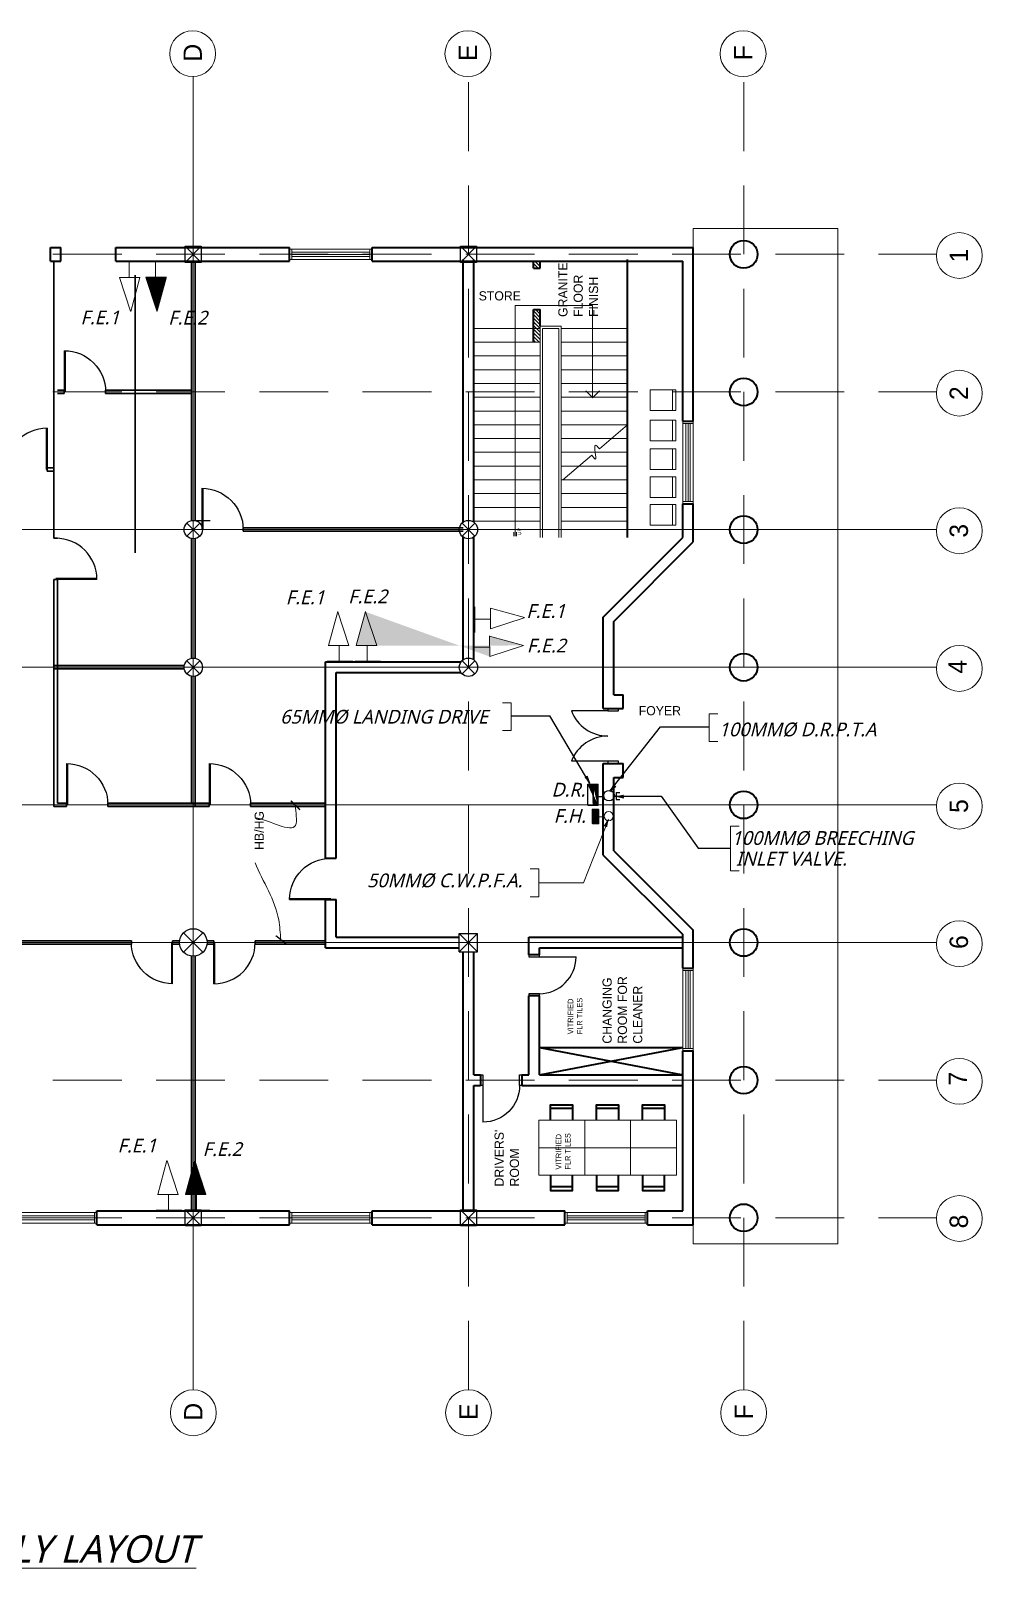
# Model space of a CAD drawing. Header units: millimetres. Extents: x -599088 to 175795, y -639251 to 31.
# Drawn here: x -276622 to -255877, y -79138 to -45626 of the extents above; entities that cross this region are included whole.
import ezdxf
from ezdxf.enums import TextEntityAlignment as Align

# ---------------------------------------------------------------- set-up
doc = ezdxf.new("R2010")
doc.units = ezdxf.units.MM
doc.header["$LTSCALE"] = 2
doc.header["$MEASUREMENT"] = 0
doc.linetypes.add('DASHED', pattern=[0.75, 0.5, -0.25])
doc.linetypes.add('DASHED2', pattern=[0.375, 0.25, -0.125])
doc.layers.get('0').update_dxf_attribs({"lineweight": 5})
for name, color, linetype, lineweight in [('Dim_int', 8, 'Continuous', 5), ('GRID', 8, 'Continuous', 5), ('gridlines', 8, 'DASHED2', 5), ('Handrails', 8, 'Continuous', 5), ('Hatch', 8, 'Continuous', 5), ('LAYER1', 8, 'Continuous', 5), ('Layer2', 8, 'Continuous', 25), ('Layer5', 8, 'Continuous', 25), ("Supervisor's seat", 7, 'Continuous', 25), ('text', 8, 'Continuous', 5), ('TEXT3', 8, 'Continuous', 5), ('WALLS', 8, 'Continuous', 35), ('WIN-DOOR', 8, 'Continuous', 13), ('win_doors', 8, 'Continuous', 13), ('WINDOWS_DOORS', 8, 'Continuous', 5)]:
    doc.layers.add(name, color=color, linetype=linetype, lineweight=lineweight)
doc.layers.add('DOOR-WINDOW', color=8, linetype='Continuous')
doc.layers.add('DOORS', color=8, linetype='Continuous')
doc.layers.get('DOOR-WINDOW').off()
doc.styles.add('LUCY', font='')
doc.styles.add('STYLUS', font='stylu.ttf')
doc.styles.get('LUCY').set_extended_font_data('Lucida Sans', italic=True)
doc.dimstyles.new('DIM100S', dxfattribs={"dimscale": 0, "dimtxt": 200, "dimasz": 200, "dimexe": 100, "dimexo": 200, "dimgap": 100, "dimtad": 1, "dimdec": 0, "dimdsep": 46, "dimlunit": 6, "dimtxsty": 'STYLUS', "dimblk1": 'ARCHTICK', "dimblk2": 'ARCHTICK', "dimsah": 1, "dimcen": 100, "dimclrd": 256, "dimclre": 256, "dimclrt": 10, "dimadec": 0, "dimazin": 0, "dimtfac": 1, "dimtdec": 0, "dimtmove": 2, "dimatfit": 3, "dimldrblk": 'ARCHTICK', "dimfxl": 0, "dimtolj": 1, "dimtzin": 0, "dimarcsym": 0})
pattern_1 = [(45, (0, 0), (-0.08838834765, 0.08838834765), [])]

# ---------------------------------------------------------------- blocks, each defined once
blk = doc.blocks.new('Grid no')
at = {"layer": 'GRID'}
blk.add_circle((0, 500), 500, dxfattribs=at)
blk.add_attdef('GRNO', text='', height=400, dxfattribs=at).set_placement((0, 500), align=Align.MIDDLE_CENTER)
blk = doc.blocks.new('600 DIAM COLUMN')
at = {"layer": 'LAYER1'}
for p, q in [((86296, -121048), (85872, -121472)), ((86296, -121472), (85872, -121048))]:
    blk.add_line(p, q, dxfattribs=at)
at = {"layer": 'Layer2'}
blk.add_circle((86084, -121260), 300, dxfattribs=at)
blk = doc.blocks.new('W1800')
at = {"layer": 'WIN-DOOR'}
for points in [[(0, 0), (230, 0), (230, -50), (0, -50)], [(0, -1800), (230, -1800), (230, -1750), (0, -1750)]]:
    blk.add_lwpolyline(points, close=True, dxfattribs=at)
at = {"layer": 'WINDOWS_DOORS'}
for p, q in [((0, -1800), (0, 0)), ((0, 0), (230, 0)), ((230, 0), (230, -1800)), ((69, -1750), (69, -50)), ((114, -50), (114, -1750)), ((161, -1750), (161, -50)), ((230, -1800), (0, -1800))]:
    blk.add_line(p, q, dxfattribs=at)
blk = doc.blocks.new('1200 DOOR')
at = {"layer": 'Layer2'}
for p, q in [((50, 115), (50, 910)), ((1150, 115), (1150, 910))]:
    blk.add_line(p, q, dxfattribs=at)
for points in [[(0, -115), (50, -115), (50, 115), (0, 115)], [(1150, -115), (1200, -115), (1200, 115), (1150, 115)]]:
    blk.add_lwpolyline(points, close=True, dxfattribs=at)
for centre, start, end in [((-250, 115), 0, 69.3327), ((1450, 115), 110.6673, 180)]:
    blk.add_arc(centre, 850, start, end, dxfattribs=at)
blk = doc.blocks.new('d900l')
at = {"linetype": 'ByBlock'}
blk.add_line((50, 230), (50, 1030), dxfattribs=at)
for points in [[(0, 0), (50, 0), (50, 230), (0, 230)], [(850, 0), (900, 0), (900, 230), (850, 230)]]:
    blk.add_lwpolyline(points, close=True, dxfattribs=at)
blk.add_arc((50, 230), 800, 0, 90, dxfattribs=at)
blk = doc.blocks.new('900 DOOR 2')
at = {"layer": 'Layer5'}
for p, q in [((900, 20), (0, 20)), ((900, 0), (0, 0))]:
    blk.add_line(p, q, dxfattribs=at)
blk.add_arc((0, 0), 900, 0, 90, dxfattribs=at)
blk = doc.blocks.new('chair600')
for p, q in [((0, 750), (0, 650)), ((0, 650), (600, 650))]:
    blk.add_line(p, q)
blk.add_lwpolyline([(0, 0), (600, 0), (600, 750), (0, 750)], close=True)
blk = doc.blocks.new('_ArchTick')
at = {"color": 0, "const_width": 0.15}
blk.add_lwpolyline([(-0.5, -0.5), (0.5, 0.5)], dxfattribs=at)

msp = doc.modelspace()

# ---------------------------------------------------------------- hatches: boundary and pattern name
at = {"layer": 'Hatch'}
h = msp.add_hatch(dxfattribs=at)
h.set_pattern_fill('ANSI31', color=256, scale=450, angle=90, style=0)
h.set_pattern_definition([(135, (-407910, -116630), (-39.774756, -39.774756), [])])
h.paths.add_polyline_path([(-265663, -52414), (-265513, -52414), (-265513, -52114), (-265663, -52114)])
h.paths.add_polyline_path([(-265663, -52114), (-265513, -52114), (-265513, -52064), (-265513, -51699), (-265663, -51699)])
h.paths.add_polyline_path([(-265663, -50649), (-265663, -50799), (-265513, -50799), (-265513, -50649)])
at = {"layer": 'TEXT3'}
h = msp.add_hatch(dxfattribs=at)
h.set_pattern_fill('ANSI31', color=4, style=0)
h.set_pattern_definition(pattern_1)
edge = h.paths.add_edge_path()
edge.add_line((-273870, -51741), (-273667, -51000))
edge.add_line((-273664, -51000), (-274112, -51000))
edge.add_line((-273871, -51734), (-274111, -51000))
h = msp.add_hatch(dxfattribs=at)
h.set_pattern_fill('ANSI31', color=4, style=0)
h.set_pattern_definition(pattern_1)
edge = h.paths.add_edge_path()
edge.add_line((-269320, -58292), (-269079, -59026))
edge.add_line((-269321, -58285), (-269524, -59027))
edge.add_line((-269527, -59027), (-269078, -59026))
edge.add_line((-265882, -59025), (-266616, -59265))
edge.add_line((-265876, -59024), (-266617, -58821))
edge.add_line((-266617, -58818), (-266616, -59266))
at = {"layer": 'TEXT3', "lineweight": 25}
h = msp.add_hatch(dxfattribs=at)
h.set_pattern_fill('ANSI31', color=4, style=0)
h.set_pattern_definition(pattern_1)
edge = h.paths.add_edge_path()
edge.add_line((-264479, -62046), (-264253, -62046))
edge.add_line((-264253, -62507), (-264253, -62046))
edge.add_line((-264361, -62046), (-264361, -62507))
edge.add_line((-264479, -62507), (-264253, -62507))
at = {"layer": 'TEXT3'}
h = msp.add_hatch(dxfattribs=at)
h.set_pattern_fill('ANSI31', color=4, style=0)
h.set_pattern_definition([(45, (26969.7999, -4883.60802), (-0.08838834765, 0.08838834765), [])])
edge = h.paths.add_edge_path()
edge.add_line((-264382, -62913), (-264382, -62595))
edge.add_line((-264234, -62595), (-264382, -62595))
edge.add_line((-264234, -62913), (-264234, -62595))
edge.add_line((-264234, -62911), (-264382, -62911))
h = msp.add_hatch(dxfattribs=at)
h.set_pattern_fill('ANSI31', color=4, style=0)
h.set_pattern_definition(pattern_1)
edge = h.paths.add_edge_path()
edge.add_line((-273044, -70253), (-273247, -70994))
edge.add_line((-273251, -70994), (-272802, -70993))
edge.add_line((-273043, -70259), (-272803, -70993))

# ---------------------------------------------------------------- linework, layer by layer
at = {"layer": 'DOORS', "color": 1}
for p, q in [((-266146, -60561), (-265298, -60561)), ((-264434, -62033), (-265301, -60555)), ((-263999, -62203), (-262895, -60796)), ((-262895, -60796), (-261831, -60796)), ((-264434, -62033), (-264490, -61871)), ((-263999, -62203), (-263869, -62092)), ((-263861, -62310), (-262880, -62310)), ((-263861, -62310), (-263693, -62343)), ((-262880, -62310), (-262073, -63441)), ((-264025, -62818), (-264118, -62961)), ((-262073, -63441), (-261363, -63441))]:
    msp.add_line(p, q, dxfattribs=at)
for points in [[(-264434, -62033), (-264490, -61871), (-264548, -61904)], [(-263999, -62203), (-263869, -62092), (-263921, -62049)], [(-263861, -62310), (-263693, -62343), (-263691, -62276)], [(-264025, -62818), (-264118, -62961), (-264056, -62987)]]:
    msp.add_solid(points, dxfattribs=at)
at = {"layer": 'gridlines', "color": 8, "linetype": 'Continuous', "ltscale": 3000}
for p, q in [((-273078, -75248), (-273078, -46626)), ((-296387, -56499), (-256876, -56499)), ((-296387, -59499), (-256876, -59499)), ((-296387, -62499), (-256876, -62499)), ((-296387, -65499), (-256876, -65499))]:
    msp.add_line(p, q, dxfattribs=at)
at = {"layer": 'gridlines', "ltscale": 3000}
for p, q in [((-267078, -75248), (-267078, -46626)), ((-261078, -75248), (-261078, -46626)), ((-296387, -50499), (-256876, -50499)), ((-296387, -53499), (-256876, -53499)), ((-296387, -68499), (-256876, -68499)), ((-296387, -71499), (-256876, -71499))]:
    msp.add_line(p, q, dxfattribs=at)
at = {"layer": 'gridlines', "color": 8, "linetype": 'Continuous', "lineweight": 30, "ltscale": 3000}
for p, q in [((-276115, -56686), (-276115, -50639)), ((-273115, -56149), (-273115, -50674)), ((-273040, -56149), (-273040, -50674)), ((-274342, -57003), (-274342, -50956)), ((-271990, -56461), (-267193, -56461)), ((-271990, -56536), (-267193, -56536)), ((-273115, -59302), (-273115, -56695)), ((-273040, -59302), (-273040, -56695)), ((-276115, -62536), (-276115, -57586)), ((-276040, -62461), (-276040, -57586)), ((-276115, -59461), (-273274, -59461)), ((-276115, -59536), (-273274, -59536)), ((-273115, -62461), (-273115, -59695)), ((-273040, -62536), (-273040, -59695)), ((-274940, -62461), (-272728, -62461)), ((-274940, -62536), (-272728, -62536)), ((-271828, -62461), (-270193, -62461)), ((-271828, -62536), (-270193, -62536)), ((-278780, -65461), (-274428, -65461)), ((-278780, -65536), (-274428, -65536)), ((-273115, -71324), (-273115, -65796)), ((-273040, -71324), (-273040, -65796))]:
    msp.add_line(p, q, dxfattribs=at)
at = {"layer": 'gridlines', "color": 206, "linetype": 'Continuous', "lineweight": 30, "ltscale": 3000}
for p, q in [((-276040, -53461), (-275890, -53461)), ((-276040, -53536), (-275890, -53536)), ((-275890, -53536), (-275890, -53461)), ((-274990, -53536), (-274990, -53461)), ((-274990, -53461), (-273112, -53461)), ((-274990, -53536), (-273112, -53536)), ((-276265, -55226), (-276265, -55151)), ((-276265, -55151), (-276115, -55151)), ((-276265, -55226), (-276115, -55226)), ((-273115, -56302), (-273115, -56149)), ((-273040, -56302), (-273040, -56149)), ((-271990, -56536), (-271990, -56461)), ((-276115, -56686), (-276040, -56686)), ((-276115, -57586), (-276040, -57586)), ((-276115, -62536), (-275840, -62536)), ((-276040, -62461), (-275840, -62461)), ((-275840, -62461), (-275840, -62536)), ((-274940, -62461), (-274940, -62536)), ((-272881, -62461), (-272728, -62461)), ((-272881, -62536), (-272728, -62536)), ((-272728, -62536), (-272728, -62461)), ((-271828, -62536), (-271828, -62461)), ((-274428, -65536), (-274428, -65461)), ((-273528, -65536), (-273528, -65461)), ((-273528, -65461), (-273375, -65461)), ((-273528, -65536), (-273375, -65536)), ((-272780, -65461), (-272628, -65461)), ((-272780, -65536), (-272628, -65536)), ((-272628, -65536), (-272628, -65461)), ((-271728, -65536), (-271728, -65461)), ((-271728, -65461), (-270193, -65461)), ((-271728, -65536), (-270193, -65536))]:
    msp.add_line(p, q, dxfattribs=at)
at = {"layer": 'Handrails', "linetype": 'Continuous'}
for p, q in [((-265513, -56674), (-265513, -52064)), ((-265513, -52064), (-265058, -52064)), ((-265463, -56674), (-265463, -52114)), ((-265463, -52114), (-265108, -52114)), ((-265108, -56674), (-265108, -52114)), ((-265058, -53914), (-265058, -52064)), ((-265058, -56674), (-265058, -53914))]:
    msp.add_line(p, q, dxfattribs=at)
at = {"layer": 'Handrails'}
for p, q in [((-264223, -54738), (-263608, -54214)), ((-265018, -55414), (-264388, -54877))]:
    msp.add_line(p, q, dxfattribs=at)
msp.add_spline([(-264388, -54877), (-264313, -54965), (-264313, -54662), (-264223, -54738)], degree=3, dxfattribs=at)
at = {"layer": 'Hatch'}
for p, q in [((-264371, -51617), (-266061, -51617)), ((-266061, -56645), (-266061, -51617)), ((-264371, -53627), (-264371, -51617)), ((-264369, -53627), (-264519, -53477)), ((-264373, -53627), (-264223, -53477)), ((-266091, -56645), (-266091, -56555)), ((-266031, -56645), (-266031, -56555))]:
    msp.add_line(p, q, dxfattribs=at)
at = {"layer": 'LAYER1'}
for p, q in [((-262178, -49934), (-259028, -49934)), ((-262178, -50384), (-262178, -49934)), ((-259028, -72064), (-259028, -49934)), ((-273253, -50324), (-272903, -50674)), ((-272903, -50324), (-273253, -50674)), ((-267253, -50324), (-266903, -50674)), ((-266903, -50324), (-267253, -50674)), ((-266963, -52114), (-265513, -52114)), ((-265058, -52114), (-263608, -52114)), ((-266963, -52414), (-265513, -52414)), ((-265058, -52414), (-263608, -52414)), ((-266963, -52714), (-265513, -52714)), ((-265058, -52714), (-263608, -52714)), ((-266963, -53014), (-265513, -53014)), ((-265058, -53014), (-263608, -53014)), ((-266963, -53314), (-265513, -53314)), ((-266963, -53614), (-265513, -53614)), ((-265058, -53314), (-263608, -53314)), ((-265058, -53614), (-263608, -53614)), ((-266963, -53914), (-265513, -53914)), ((-265058, -53914), (-263608, -53914)), ((-266963, -54214), (-265513, -54214)), ((-265058, -54214), (-263608, -54214)), ((-266963, -54514), (-265513, -54514)), ((-265058, -54514), (-263960, -54514)), ((-263960, -54514), (-263608, -54514)), ((-266963, -54814), (-265513, -54814)), ((-265058, -54814), (-264317, -54814)), ((-264317, -54814), (-263608, -54814)), ((-266963, -55114), (-265513, -55114)), ((-265058, -55114), (-264665, -55114)), ((-264665, -55114), (-263608, -55114)), ((-266963, -55414), (-265513, -55414)), ((-265058, -55414), (-263608, -55414)), ((-266963, -55714), (-265513, -55714)), ((-265058, -55714), (-263608, -55714)), ((-266963, -56014), (-265513, -56014)), ((-265058, -56014), (-263608, -56014)), ((-273219, -56357), (-272936, -56640)), ((-272936, -56357), (-273219, -56640)), ((-267219, -56357), (-266936, -56640)), ((-266936, -56357), (-267219, -56640)), ((-266963, -56314), (-265513, -56314)), ((-265058, -56314), (-263608, -56314)), ((-273219, -59357), (-272936, -59640)), ((-272936, -59357), (-273219, -59640)), ((-267219, -59357), (-266936, -59640)), ((-266936, -59357), (-267219, -59640)), ((-267278, -65299), (-266878, -65699)), ((-267278, -65699), (-266878, -65299)), ((-265543, -69371), (-262543, -69371)), ((-265543, -69371), (-265543, -70571)), ((-264543, -69371), (-264543, -70571)), ((-263543, -69371), (-263543, -70571)), ((-262543, -69371), (-262543, -70571)), ((-265543, -69971), (-262543, -69971)), ((-265543, -70571), (-262543, -70571)), ((-273253, -71324), (-272903, -71674)), ((-272903, -71324), (-273253, -71674)), ((-267253, -71324), (-266903, -71674)), ((-266903, -71324), (-267253, -71674)), ((-262178, -72064), (-262178, -71614)), ((-262178, -72064), (-259028, -72064))]:
    msp.add_line(p, q, dxfattribs=at)
at = {"layer": 'Layer2'}
for p, q in [((-263808, -60399), (-264038, -60399)), ((-263808, -61599), (-264038, -61599)), ((-267278, -65299), (-266878, -65299)), ((-267278, -65699), (-267278, -65299)), ((-266878, -65699), (-266878, -65299)), ((-267278, -65699), (-266878, -65699))]:
    msp.add_line(p, q, dxfattribs=at)
for points in [[(-272903, -50324), (-272903, -50674), (-273253, -50674), (-273253, -50324)], [(-266903, -50324), (-266903, -50674), (-267253, -50674), (-267253, -50324)], [(-272903, -71324), (-272903, -71674), (-273253, -71674), (-273253, -71324)], [(-266903, -71324), (-266903, -71674), (-267253, -71674), (-267253, -71324)]]:
    msp.add_lwpolyline(points, close=True, dxfattribs=at)
for centre in [(-273078, -56499), (-267078, -56499), (-273078, -59499), (-267078, -59499)]:
    msp.add_circle(centre, 200, dxfattribs=at)
at = {"layer": "Supervisor's seat"}
msp.add_line((-273078, -56299), (-272712, -56299), dxfattribs=at)
at = {"layer": 'TEXT3', "color": 4}
for p, q in [((-274210, -50665), (-274770, -50666)), ((-274477, -50665), (-274477, -51007)), ((-273637, -50659), (-274197, -50659)), ((-273904, -50659), (-273904, -51000)), ((-274237, -51006), (-274685, -51007)), ((-274444, -51740), (-274684, -51007)), ((-274443, -51747), (-274240, -51006)), ((-273664, -51000), (-274112, -51000)), ((-273871, -51734), (-274111, -51000)), ((-273870, -51741), (-273667, -51000)), ((-269928, -58285), (-270131, -59027)), ((-269927, -58292), (-269687, -59026)), ((-269321, -58285), (-269524, -59027)), ((-269320, -58292), (-269079, -59026)), ((-266939, -58185), (-266938, -58745)), ((-266598, -58211), (-266597, -58660)), ((-265857, -58418), (-266598, -58215)), ((-266938, -58452), (-266597, -58452)), ((-265863, -58419), (-266597, -58659)), ((-266958, -58791), (-266957, -59351)), ((-266617, -58818), (-266616, -59266)), ((-265876, -59024), (-266617, -58821)), ((-270134, -59027), (-269686, -59026)), ((-269894, -59367), (-269894, -59026)), ((-269527, -59027), (-269078, -59026)), ((-269286, -59367), (-269287, -59026)), ((-266957, -59059), (-266616, -59058)), ((-265882, -59025), (-266616, -59265)), ((-270161, -59368), (-269601, -59367)), ((-269554, -59368), (-268994, -59367)), ((-264242, -62758), (-264127, -62758)), ((-273651, -70253), (-273854, -70994)), ((-273650, -70259), (-273410, -70993)), ((-273044, -70253), (-273247, -70994)), ((-273043, -70259), (-272803, -70993)), ((-273858, -70994), (-273409, -70993)), ((-273617, -71335), (-273618, -70993)), ((-273251, -70994), (-272802, -70993)), ((-273010, -71335), (-273010, -70993)), ((-273884, -71335), (-273324, -71334)), ((-273277, -71335), (-272717, -71334))]:
    msp.add_line(p, q, dxfattribs=at)
at = {"layer": 'TEXT3', "color": 1}
for p, q in [((-266336, -60275), (-266146, -60275)), ((-266146, -60275), (-266146, -60879)), ((-261642, -60514), (-261831, -60514)), ((-261831, -60514), (-261831, -61118)), ((-266146, -60879), (-266336, -60879)), ((-261831, -61118), (-261642, -61118)), ((-264025, -62818), (-264572, -64198)), ((-261174, -62960), (-261363, -62960)), ((-261363, -62960), (-261363, -63934)), ((-265733, -63896), (-265544, -63896)), ((-265544, -63896), (-265544, -64500)), ((-261363, -63934), (-261174, -63934)), ((-264572, -64198), (-265544, -64198)), ((-265544, -64500), (-265733, -64500))]:
    msp.add_line(p, q, dxfattribs=at)
at = {"layer": 'TEXT3', "color": 4, "lineweight": 25}
for p, q in [((-264259, -62316), (-264126, -62316)), ((-263898, -62306), (-263856, -62306)), ((-263856, -62228), (-263856, -62383)), ((-263856, -62228), (-263775, -62228)), ((-263856, -62383), (-263775, -62383))]:
    msp.add_line(p, q, dxfattribs=at)
at = {"layer": 'TEXT3', "color": 4}
msp.add_circle((-264022, -62745), 100, dxfattribs=at)
at = {"layer": 'WALLS'}
for p, q in [((-276193, -50649), (-276193, -50349)), ((-276193, -50349), (-276078, -50349)), ((-276078, -50349), (-275963, -50349)), ((-275963, -50649), (-275963, -50349)), ((-274763, -50649), (-274763, -50349)), ((-274763, -50349), (-270978, -50349)), ((-270978, -50649), (-270978, -50349)), ((-269178, -50649), (-269178, -50349)), ((-269178, -50349), (-262178, -50349)), ((-262178, -54139), (-262178, -50349)), ((-276193, -50649), (-276078, -50649)), ((-276078, -50649), (-275963, -50649)), ((-274763, -50649), (-270978, -50649)), ((-269178, -50649), (-262408, -50649)), ((-267193, -56335), (-267193, -50614)), ((-266963, -56335), (-266963, -50614)), ((-265663, -50799), (-265663, -50649)), ((-265663, -50799), (-265513, -50799)), ((-265513, -50799), (-265513, -50649)), ((-263608, -56674), (-263608, -50614)), ((-262408, -54139), (-262408, -50649)), ((-265663, -52414), (-265663, -51699)), ((-265663, -51699), (-265513, -51699)), ((-265513, -52064), (-265513, -51699)), ((-262408, -54139), (-262178, -54139)), ((-262408, -56674), (-262408, -55939)), ((-262408, -55939), (-262178, -55939)), ((-262178, -56769), (-262178, -55939)), ((-267193, -56674), (-267193, -56662)), ((-267193, -59335), (-267193, -56674)), ((-266963, -56674), (-266963, -56662)), ((-266963, -59335), (-266963, -56674)), ((-264138, -58404), (-262408, -56674)), ((-263908, -58499), (-262178, -56769)), ((-264138, -60399), (-264138, -58404)), ((-263908, -60099), (-263908, -58499)), ((-270193, -63661), (-270193, -59384)), ((-270193, -59384), (-267241, -59384)), ((-269963, -63661), (-269963, -59614)), ((-269963, -59614), (-267241, -59614)), ((-263908, -60099), (-263708, -60099)), ((-263708, -60399), (-263708, -60099)), ((-264138, -60399), (-263708, -60399)), ((-264138, -61599), (-263708, -61599)), ((-264138, -63594), (-264138, -61599)), ((-263708, -61899), (-263708, -61599)), ((-263908, -63499), (-263908, -61899)), ((-263908, -61899), (-263708, -61899)), ((-270193, -63661), (-269963, -63661)), ((-264138, -63594), (-262408, -65324)), ((-263908, -63499), (-262178, -65229)), ((-270193, -65614), (-270193, -64561)), ((-270193, -64561), (-269963, -64561)), ((-269963, -65384), (-269963, -64561)), ((-262408, -66059), (-262408, -65324)), ((-262178, -66059), (-262178, -65229)), ((-270193, -65614), (-267278, -65614)), ((-269963, -65384), (-267278, -65384)), ((-265763, -65384), (-262408, -65384)), ((-265763, -65764), (-265763, -65384)), ((-265533, -65614), (-262408, -65614)), ((-265533, -65764), (-265533, -65614)), ((-267193, -71349), (-267193, -65699)), ((-266963, -68384), (-266963, -65699)), ((-265533, -65764), (-265763, -65764)), ((-262408, -66059), (-262178, -66059)), ((-265763, -68384), (-265763, -66664)), ((-265533, -66664), (-265763, -66664)), ((-265533, -67784), (-265533, -66664)), ((-265533, -68384), (-265533, -67784)), ((-265533, -67784), (-262408, -67784)), ((-265533, -68384), (-262408, -67784)), ((-265533, -67784), (-262408, -68384)), ((-262408, -71349), (-262408, -67859)), ((-262408, -67859), (-262178, -67859)), ((-262178, -71649), (-262178, -67859)), ((-266963, -68384), (-266813, -68384)), ((-266963, -71349), (-266963, -68614)), ((-266963, -68614), (-266813, -68614)), ((-266813, -68384), (-266813, -68614)), ((-265913, -68384), (-265913, -68614)), ((-265913, -68384), (-265763, -68384)), ((-265913, -68614), (-262408, -68614)), ((-265533, -68384), (-262408, -68384)), ((-264807, -69119), (-265287, -69119)), ((-264807, -69039), (-264807, -69119)), ((-263807, -69119), (-264287, -69119)), ((-263807, -69039), (-263807, -69119)), ((-262807, -69119), (-263287, -69119)), ((-262807, -69039), (-262807, -69119)), ((-264807, -70823), (-265287, -70823)), ((-263807, -70823), (-264287, -70823)), ((-263807, -70903), (-263807, -70823)), ((-262807, -70823), (-263287, -70823)), ((-275178, -71649), (-275178, -71349)), ((-275178, -71349), (-270978, -71349)), ((-270978, -71649), (-270978, -71349)), ((-269178, -71649), (-269178, -71349)), ((-269178, -71349), (-264978, -71349)), ((-264978, -71649), (-264978, -71349)), ((-263178, -71649), (-263178, -71349)), ((-263178, -71349), (-262408, -71349)), ((-275178, -71649), (-270978, -71649)), ((-269178, -71649), (-264978, -71649)), ((-263178, -71649), (-262178, -71649))]:
    msp.add_line(p, q, dxfattribs=at)
at = {"layer": 'WALLS', "color": 4, "lineweight": 25}
for p, q in [((-264479, -62507), (-264479, -62046)), ((-264479, -62046), (-264253, -62046)), ((-264361, -62046), (-264361, -62507)), ((-264253, -62507), (-264253, -62046)), ((-264479, -62507), (-264253, -62507))]:
    msp.add_line(p, q, dxfattribs=at)
at = {"layer": 'WALLS'}
for points in [[(-265287, -69371), (-265287, -69039), (-264807, -69039), (-264807, -69371)], [(-264287, -69371), (-264287, -69039), (-263807, -69039), (-263807, -69371)], [(-263287, -69371), (-263287, -69039), (-262807, -69039), (-262807, -69371)], [(-265287, -70571), (-265287, -70903), (-264807, -70903), (-264807, -70571)], [(-264287, -70571), (-264287, -70903), (-263807, -70903), (-263807, -70571)], [(-263287, -70571), (-263287, -70903), (-262807, -70903), (-262807, -70571)]]:
    msp.add_lwpolyline(points, dxfattribs=at)
for centre in [(-261078, -50499), (-261078, -53499), (-261078, -56499), (-261078, -59499), (-261078, -62499), (-261078, -65499), (-261078, -68499), (-261078, -71499)]:
    msp.add_circle(centre, 300, dxfattribs=at)
at = {"layer": 'WALLS', "color": 4, "lineweight": 25}
msp.add_circle((-264013, -62297), 115, dxfattribs=at)

# ---------------------------------------------------------------- block references
at = {"layer": 'DOOR-WINDOW', "rotation": 89.99999999999999}
msp.add_blockref('1200 DOOR', (-263923, -61599), dxfattribs=at)
at = {"layer": 'Hatch'}
ref = msp.add_blockref('Grid no', (-272591, -46126), dxfattribs=dict(at, xscale=-1, rotation=89.99999999999999))
ref.add_attrib('GRNO', 'D', dxfattribs={"layer": 'GRID', "height": 400, "rotation": 90, "style": 'STYLUS'}).set_placement((-273091, -46104), align=Align.MIDDLE_CENTER)
ref = msp.add_blockref('Grid no', (-266591, -46126), dxfattribs=dict(at, xscale=-1, rotation=89.99999999999999))
ref.add_attrib('GRNO', 'E', dxfattribs={"layer": 'GRID', "height": 400, "rotation": 90, "style": 'STYLUS'}).set_placement((-267091, -46104), align=Align.MIDDLE_CENTER)
ref = msp.add_blockref('Grid no', (-260591, -46126), dxfattribs=dict(at, xscale=-1, rotation=89.99999999999999))
ref.add_attrib('GRNO', 'F', dxfattribs={"layer": 'GRID', "height": 400, "rotation": 90, "style": 'STYLUS'}).set_placement((-261091, -46104), align=Align.MIDDLE_CENTER)
ref = msp.add_blockref('Grid no', (-256877, -50525), dxfattribs=dict(at, rotation=270))
ref.add_attrib('GRNO', '1', dxfattribs={"layer": 'GRID', "height": 400, "rotation": 90, "style": 'STYLUS'}).set_placement((-256388, -50525), align=Align.MIDDLE_CENTER)
ref = msp.add_blockref('Grid no', (-256877, -53525), dxfattribs=dict(at, rotation=270))
ref.add_attrib('GRNO', '2', dxfattribs={"layer": 'GRID', "height": 400, "rotation": 90, "style": 'STYLUS'}).set_placement((-256388, -53525), align=Align.MIDDLE_CENTER)
ref = msp.add_blockref('Grid no', (-256877, -56525), dxfattribs=dict(at, rotation=270))
ref.add_attrib('GRNO', '3', dxfattribs={"layer": 'GRID', "height": 400, "rotation": 90, "style": 'STYLUS'}).set_placement((-256388, -56525), align=Align.MIDDLE_CENTER)
ref = msp.add_blockref('Grid no', (-256877, -59525), dxfattribs=dict(at, rotation=270))
ref.add_attrib('GRNO', '4', dxfattribs={"layer": 'GRID', "height": 400, "rotation": 90, "style": 'STYLUS'}).set_placement((-256419, -59489), align=Align.MIDDLE_CENTER)
ref = msp.add_blockref('Grid no', (-256877, -62525), dxfattribs=dict(at, rotation=270))
ref.add_attrib('GRNO', '5', dxfattribs={"layer": 'GRID', "height": 400, "rotation": 90, "style": 'STYLUS'}).set_placement((-256388, -62525), align=Align.MIDDLE_CENTER)
ref = msp.add_blockref('Grid no', (-256877, -65525), dxfattribs=dict(at, rotation=270))
ref.add_attrib('GRNO', '6', dxfattribs={"layer": 'GRID', "height": 400, "rotation": 90, "style": 'STYLUS'}).set_placement((-256388, -65490), align=Align.MIDDLE_CENTER)
ref = msp.add_blockref('Grid no', (-256877, -68525), dxfattribs=dict(at, rotation=270))
ref.add_attrib('GRNO', '7', dxfattribs={"layer": 'GRID', "height": 400, "rotation": 90, "style": 'STYLUS'}).set_placement((-256408, -68467), align=Align.MIDDLE_CENTER)
ref = msp.add_blockref('Grid no', (-256877, -71514), dxfattribs=dict(at, rotation=270))
ref.add_attrib('GRNO', '8', dxfattribs={"layer": 'GRID', "height": 400, "rotation": 90, "style": 'STYLUS'}).set_placement((-256388, -71580), align=Align.MIDDLE_CENTER)
ref = msp.add_blockref('Grid no', (-272578, -75748), dxfattribs=dict(at, xscale=-1, rotation=89.99999999999999))
ref.add_attrib('GRNO', 'D', dxfattribs={"layer": 'GRID', "height": 400, "rotation": 90, "style": 'STYLUS'}).set_placement((-273078, -75726), align=Align.MIDDLE_CENTER)
ref = msp.add_blockref('Grid no', (-266578, -75748), dxfattribs=dict(at, xscale=-1, rotation=89.99999999999999))
ref.add_attrib('GRNO', 'E', dxfattribs={"layer": 'GRID', "height": 400, "rotation": 90, "style": 'STYLUS'}).set_placement((-267078, -75726), align=Align.MIDDLE_CENTER)
ref = msp.add_blockref('Grid no', (-260578, -75748), dxfattribs=dict(at, xscale=-1, rotation=89.99999999999999))
ref.add_attrib('GRNO', 'F', dxfattribs={"layer": 'GRID', "height": 400, "rotation": 90, "style": 'STYLUS'}).set_placement((-261078, -75726), align=Align.MIDDLE_CENTER)
at = {"layer": 'LAYER1', "xscale": 0.75, "yscale": 0.75, "zscale": 0.7499999999836292, "rotation": 270}
for p in [(-263118, -53452), (-263118, -54112), (-263118, -54741), (-263118, -55350), (-263118, -55950)]:
    msp.add_blockref('chair600', p, dxfattribs=at)
at = {"layer": 'Layer2'}
for name, p, rotation in [('600 DIAM COLUMN', (-394338, -151582), 89.99999999999999), ('d900l', (-265763, -65764), 270)]:
    msp.add_blockref(name, p, dxfattribs=dict(at, rotation=rotation))
at = {"layer": 'Layer2', "xscale": -1, "rotation": 180}
msp.add_blockref('d900l', (-266813, -68384), dxfattribs=at)
at = {"layer": "Supervisor's seat", "xscale": -1}
for p, rotation in [((-275890, -53499), 270), ((-272890, -56499), 270), ((-275840, -62499), 270), ((-272728, -62499), 270), ((-273528, -65499), 89.99999999999999)]:
    msp.add_blockref('900 DOOR 2', p, dxfattribs=dict(at, rotation=rotation))
at = {"layer": "Supervisor's seat"}
for p, rotation in [((-276265, -55189), 89.99999999999999), ((-272628, -65499), 270)]:
    msp.add_blockref('900 DOOR 2', p, dxfattribs=dict(at, rotation=rotation))
msp.add_blockref('900 DOOR 2', (-276078, -57586), dxfattribs=at)
at = {"layer": "Supervisor's seat", "xscale": -1}
msp.add_blockref('900 DOOR 2', (-270078, -64561), dxfattribs=at)
at = {"layer": 'win_doors'}
for p, rotation in [((-270978, -50614), 89.99999999999999), ((-262178, -55939), 180), ((-262178, -67859), 180), ((-276978, -71614), 89.99999999999999), ((-270978, -71614), 89.99999999999999), ((-264978, -71614), 89.99999999999999)]:
    msp.add_blockref('W1800', p, dxfattribs=dict(at, rotation=rotation))

# ---------------------------------------------------------------- texts
at = {"layer": 'Dim_int', "color": 10, "insert": (-271639, -62633), "char_height": 200, "attachment_point": 6, "rotation": 90, "style": 'STYLUS'}
msp.add_mtext('{\\C7;HB/HG}', dxfattribs=at)
at = {"layer": 'text', "attachment_point": 7, "rotation": 90, "style": 'STYLUS'}
for s, insert, char_height, width in [('GRANITE FLOOR FINISH', (-264250, -51864), 200, 1801), ('CHANGING ROOM FOR CLEANER', (-263286, -67704), 200, 1801), ('VITRIFIED FLR TILES', (-264592, -67498), 120, 1080.6), ("DRIVERS' ROOM", (-265973, -70817), 200, 1801), ('VITRIFIED FLR TILES', (-264852, -70448), 120, 1080.6)]:
    msp.add_mtext(s, dxfattribs=dict(at, insert=insert, char_height=char_height, width=width))
at = {"layer": 'text', "insert": (-266009, -56621), "char_height": 80, "width": 68, "attachment_point": 1, "rotation": 90}
msp.add_mtext('{\\fStylus BT|b0|i0|c0|p34;UP}', dxfattribs=at)
at = {"layer": 'text', "insert": (-263366, -60549), "char_height": 200, "width": 1522.63, "attachment_point": 7}
msp.add_mtext('{\\fStylus BT|b0|i0|c0|p34;FOYER }', dxfattribs=at)
at = {"layer": 'TEXT3', "color": 8, "style": 'STYLUS'}
msp.add_text('STORE ', height=200, rotation=360, dxfattribs=at).set_placement((-266856, -51504))
at = {"layer": 'TEXT3', "color": 1, "style": 'LUCY'}
for s, height, p in [('100MM%%c BREECHING', 300, (-261343, -63371)), (' INLET VALVE.', 300, (-261347, -63822)), ('%%uGROUND  FLOOR WATER SUPPLY LAYOUT', 600, (-288302, -79018))]:
    msp.add_text(s, height=height, dxfattribs=at).set_placement(p)
at = {"layer": 'TEXT3', "color": 1, "char_height": 300, "width": 15498, "attachment_point": 1, "style": 'LUCY'}
for s, insert in [('F.E.1', (-275537, -51724)), ('F.E.1', (-271062, -57825)), ('F.E.2', (-269701, -57805)), ('F.E.1', (-265817, -58123)), ('F.E.2', (-265807, -58877)), ('65MM%%c LANDING DRIVE', (-271183, -60428)), ('100MM%%c D.R.P.T.A', (-261623, -60705)), ('D.R.', (-265269, -62018)), ('F.H.', (-265222, -62589)), ('50MM%%c C.W.P.F.A.', (-269289, -63995)), ('F.E.1', (-274730, -69775)), ('F.E.2', (-272874, -69852))]:
    msp.add_mtext(s, dxfattribs=dict(at, insert=insert))
at = {"layer": 'TEXT3', "color": 1, "linetype": 'DASHED', "insert": (-273625, -51730), "char_height": 300, "width": 15498, "attachment_point": 1, "style": 'LUCY'}
msp.add_mtext('F.E.2', dxfattribs=at)

# ---------------------------------------------------------------- leaders
at = {"layer": 'Dim_int', "path_type": 1}
msp.add_leader([(-271168, -65437), (-271216, -65003), (-271730, -63760)], dimstyle='DIM100S', override={"dimscale": 1, "dimtad": 0}, dxfattribs=at)
at = {"layer": 'gridlines', "linetype": 'Continuous', "ltscale": 3000, "path_type": 1}
msp.add_leader([(-270850, -62508), (-270850, -62945), (-271699, -62783)], dimstyle='DIM100S', override={"dimscale": 1, "dimtad": 0}, dxfattribs=at)

doc.saveas('drawing.dxf')
